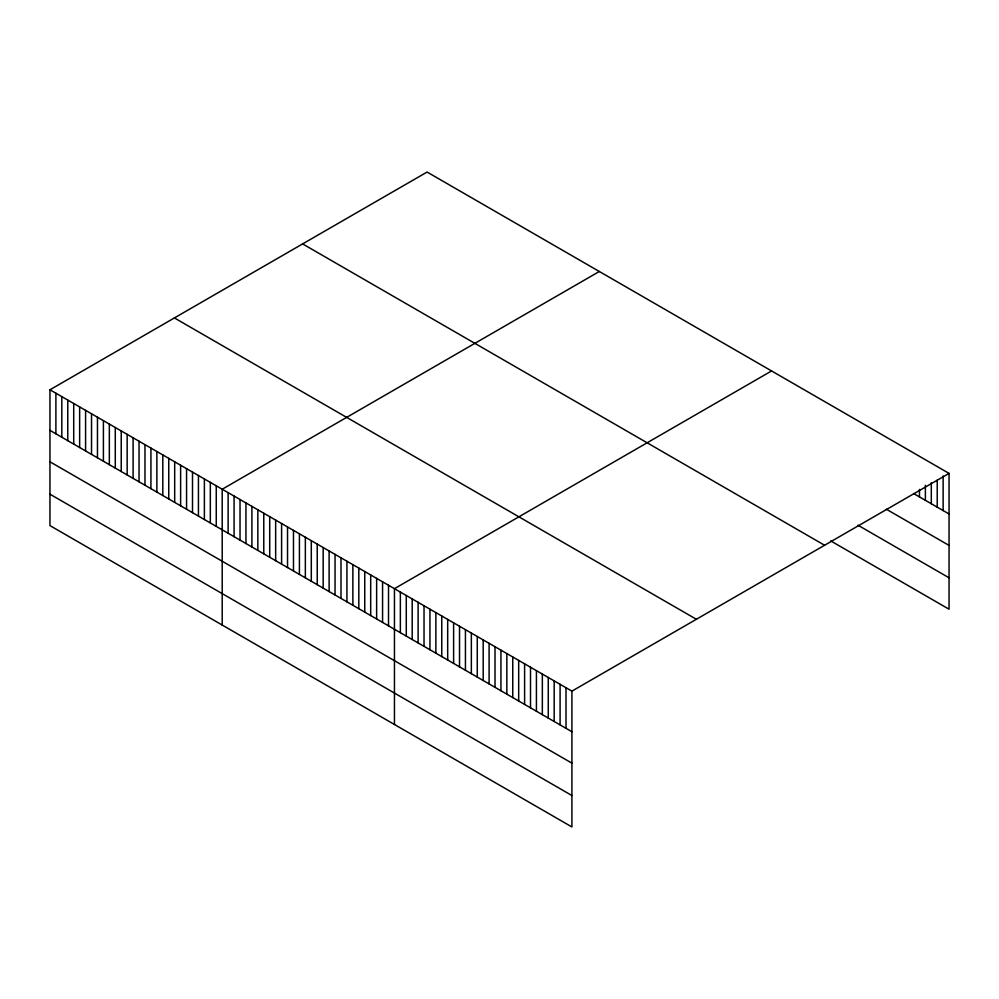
<?xml version="1.0" encoding="UTF-8"?>
<svg xmlns="http://www.w3.org/2000/svg" width="999" height="999" viewBox="0 0 999 999"><rect width="100%" height="100%" fill="white"/><g stroke="black" fill="none" stroke-linecap="round" stroke-linejoin="round"><path stroke-width="1.5" d="M49.95 389.785L571.915 691.133L571.915 826.947L49.95 525.599L49.95 389.785L427.085 172.053L949.05 473.401L949.05 609.215L830.731 540.909M599.325 271.491L222.203 489.235L222.203 625.049M771.578 370.941L394.455 588.673L394.455 724.487M571.915 691.133L949.05 473.401M913.561 493.494L949.05 513.986M886.338 509.215L949.05 545.417M857.954 525.199L949.05 577.797M302.622 243.906L824.6 545.254M174.4 317.932L696.378 619.28M49.95 430.369L571.915 731.73M49.95 461.788L571.915 763.149M49.95 494.168L571.915 795.529M943.131 475.999L943.131 510.576M937.224 480.107L937.224 507.155M931.305 482.704L931.305 503.746M925.386 485.302L925.386 500.324M919.467 489.398L919.467 496.915M566.008 687.724L566.008 728.308M560.089 684.303L560.089 724.899M554.17 680.893L554.17 721.478M548.264 677.472L548.264 718.056M542.345 674.063L542.345 714.647M536.426 670.641L536.426 711.226M530.506 667.232L530.506 707.816M524.6 663.811L524.6 704.395M518.681 660.401L518.681 700.986M512.762 656.98L512.762 697.564M506.843 653.571L506.843 694.155M500.936 650.149L500.936 690.734M495.017 646.74L495.017 687.324M489.098 643.319L489.098 683.903M483.191 639.909L483.191 680.494M477.272 636.488L477.272 677.072M471.353 633.079L471.353 673.663M465.434 629.657L465.434 670.242M459.528 626.248L459.528 666.832M453.608 622.827L453.608 663.411M447.689 619.417L447.689 660.002M441.77 615.996L441.77 656.58M435.864 612.587L435.864 653.171M429.945 609.165L429.945 649.75M424.026 605.756L424.026 646.341M418.119 602.335L418.119 642.919M412.2 598.925L412.2 639.51M406.281 595.504L406.281 636.088M400.362 592.095L400.362 632.679M388.511 585.252L388.511 625.836M382.567 581.818L382.567 622.402M376.635 578.384L376.635 618.98M370.691 574.962L370.691 615.546M364.747 571.528L364.747 612.112M358.816 568.106L358.816 608.691M352.872 564.672L352.872 605.257M346.928 561.238L346.928 601.823M340.996 557.817L340.996 598.401M335.052 554.383L335.052 594.967M329.108 550.961L329.108 591.545M323.177 547.527L323.177 588.111M317.232 544.093L317.232 584.677M311.301 540.671L311.301 581.256M305.357 537.237L305.357 577.822M299.413 533.803L299.413 574.4M293.481 530.382L293.481 570.966M287.537 526.948L287.537 567.532M281.593 523.526L281.593 564.11M275.662 520.092L275.662 560.676M269.718 516.658L269.718 557.255M263.773 513.236L263.773 553.821M257.842 509.802L257.842 550.387M251.898 506.381L251.898 546.965M245.954 502.947L245.954 543.531M240.022 499.512L240.022 540.097M234.078 496.091L234.078 536.675M228.134 492.657L228.134 533.241M216.259 485.801L216.259 526.386M210.327 482.367L210.327 522.952M204.383 478.946L204.383 519.53M198.439 475.512L198.439 516.096M192.507 472.077L192.507 512.674M186.563 468.656L186.563 509.24M180.619 465.222L180.619 505.806M174.688 461.8L174.688 502.385M168.744 458.366L168.744 498.951M162.8 454.932L162.8 495.516M156.868 451.511L156.868 492.095M150.924 448.076L150.924 488.661M144.98 444.655L144.98 485.239M139.048 441.221L139.048 481.805M133.104 437.787L133.104 478.371M127.16 434.365L127.16 474.95M121.229 430.931L121.229 471.516M115.285 427.497L115.285 468.094M109.341 424.076L109.341 464.66M103.409 420.641L103.409 461.226M97.465 417.22L97.465 457.804M91.533 413.786L91.533 454.37M85.589 410.352L85.589 450.949M79.645 406.93L79.645 447.515M73.714 403.496L73.714 444.08M67.77 400.075L67.77 440.659M61.826 396.64L61.826 437.225M55.894 393.206L55.894 433.791"/></g></svg>
